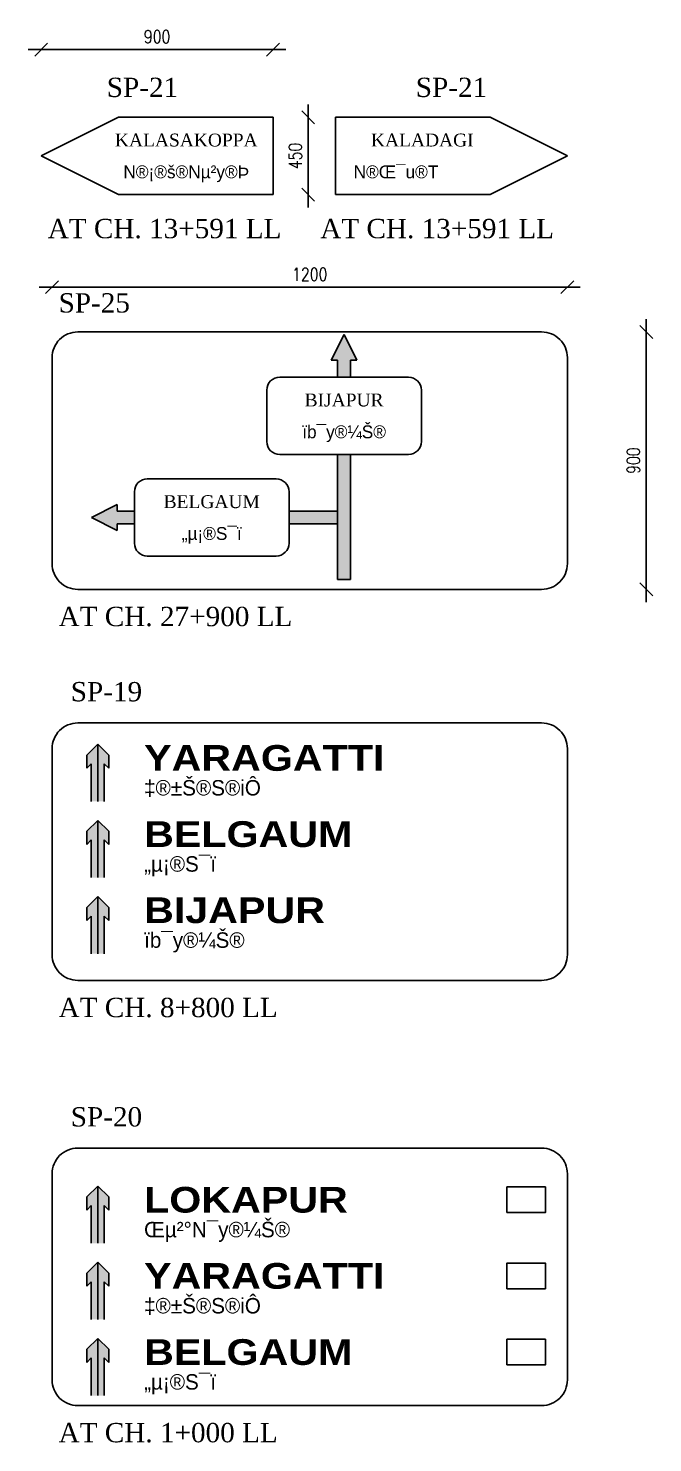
# Model space of a CAD drawing. Extents: x -8620 to 20369, y -59827 to -47591.
# Drawn here: x 857 to 3280, y -53169 to -47676 of the extents above; entities that cross this region are included whole.
import ezdxf
from ezdxf.enums import TextEntityAlignment as Align

# ---------------------------------------------------------------- set-up
doc = ezdxf.new("R2010")
doc.units = 0
doc.header["$LTSCALE"] = 10
doc.header["$PDMODE"] = 96
doc.layers.get('0').update_dxf_attribs({"linetype": 'CONTINUOUS'})
doc.layers.get('DEFPOINTS').update_dxf_attribs({"linetype": 'CONTINUOUS'})
doc.styles.add('BOLD', font='romantic.ttf', dxfattribs={"width": 1.1, "height": 30})
doc.styles.add('CES', font='ARIBLK.TTF')
doc.styles.add('IIIE', font='TIMES.TTF')
doc.styles.add('KAN', font='')
doc.styles.add('S1', font='romans.shx', dxfattribs={"width": 0.8})
doc.styles.get('KAN').set_extended_font_data('Baraha Kan New')
doc.dimstyles.new('DIM', dxfattribs={"dimscale": 50, "dimtxt": 1, "dimasz": 1, "dimexe": 1, "dimexo": 1, "dimgap": 0.5, "dimtad": 1, "dimdec": 0, "dimdsep": 46, "dimtxsty": 'S1', "dimblk1": 'OBLIQUE', "dimblk2": 'OBLIQUE', "dimsah": 1, "dimcen": 0, "dimdle": 1, "dimclrd": 7, "dimclre": 7, "dimclrt": 2, "dimadec": 0, "dimazin": 0, "dimtfac": 1, "dimtdec": 0, "dimtmove": 2, "dimatfit": 3, "dimldrblk": 'OBLIQUE', "dimfxl": 0, "dimtolj": 1, "dimtzin": 0, "dimarcsym": 0})

# ---------------------------------------------------------------- blocks, each defined once
blk = doc.blocks.new('NM1')
at = {"style": 'IIIE'}
blk.add_attdef('DNAME', text='', height=50, dxfattribs=at).set_placement((0, 0), align=Align.MIDDLE_CENTER)
blk = doc.blocks.new('NM2')
at = {"style": 'CES'}
blk.add_attdef('SP20', text='', height=100, dxfattribs=at).set_placement((0, 0), align=Align.MIDDLE_LEFT)
blk = doc.blocks.new('LSP2')
at = {"style": 'CES'}
blk.add_attdef('LSP', text='', height=60, dxfattribs=at).set_placement((0, -115.9), align=Align.MIDDLE_LEFT)
blk = doc.blocks.new('_OBLIQUE')
at = {"color": 0, "linetype": 'ByBlock'}
blk.add_line((-0.5, -0.5), (0.5, 0.5), dxfattribs=at)
blk = doc.blocks.new('*D22')
at = {"color": 7, "linetype": 'ByBlock'}
blk.add_line((1856.8, -47646), (856.8, -47646), dxfattribs=at)
at = {"layer": 'DEFPOINTS', "color": 0, "linetype": 'ByBlock'}
for p in [(906.8, -47646), (906.8, -47646), (1806.8, -47646)]:
    blk.add_point(p, dxfattribs=at)
at = {"color": 7, "linetype": 'ByBlock', "xscale": 50, "yscale": 50, "zscale": 50, "rotation": 180}
blk.add_blockref('_OBLIQUE', (906.8, -47646), dxfattribs=at)
at = {"color": 7, "linetype": 'ByBlock', "xscale": 50, "yscale": 50, "zscale": 50}
blk.add_blockref('_OBLIQUE', (1806.8, -47646), dxfattribs=at)
at = {"color": 2, "linetype": 'ByBlock', "insert": (1356.8, -47596), "char_height": 50, "attachment_point": 5, "style": 'S1'}
blk.add_mtext('\\A1;900', dxfattribs=at)
blk = doc.blocks.new('*D23')
at = {"color": 7, "linetype": 'ByBlock'}
blk.add_line((1943.1, -48371.3), (1943.1, -47971.3), dxfattribs=at)
at = {"layer": 'DEFPOINTS', "color": 0, "linetype": 'ByBlock'}
for p in [(1943.1, -48021.3), (1943.1, -48021.3), (1943.1, -48321.3)]:
    blk.add_point(p, dxfattribs=at)
at = {"color": 7, "linetype": 'ByBlock', "xscale": 50, "yscale": 50, "zscale": 50}
for p, rotation in [((1943.1, -48021.3), 90), ((1943.1, -48321.3), 270)]:
    blk.add_blockref('_OBLIQUE', p, dxfattribs=dict(at, rotation=rotation))
at = {"color": 2, "linetype": 'ByBlock', "insert": (1893.1, -48171.3), "char_height": 50, "attachment_point": 5, "rotation": 90, "style": 'S1'}
blk.add_mtext('\\A1;450', dxfattribs=at)
blk = doc.blocks.new('*D24')
at = {"color": 7, "linetype": 'ByBlock'}
blk.add_line((3255, -49904.6), (3255, -48804.6), dxfattribs=at)
at = {"layer": 'DEFPOINTS', "color": 0, "linetype": 'ByBlock'}
for p in [(3255, -48854.6), (3255, -48854.6), (3255, -49854.6)]:
    blk.add_point(p, dxfattribs=at)
at = {"color": 7, "linetype": 'ByBlock', "xscale": 50, "yscale": 50, "zscale": 50}
for p, rotation in [((3255, -48854.6), 90), ((3255, -49854.6), 270)]:
    blk.add_blockref('_OBLIQUE', p, dxfattribs=dict(at, rotation=rotation))
at = {"color": 2, "linetype": 'ByBlock', "insert": (3205, -49354.6), "char_height": 50, "attachment_point": 5, "rotation": 90, "style": 'S1'}
blk.add_mtext('\\A1;900', dxfattribs=at)
blk = doc.blocks.new('*D25')
at = {"color": 7, "linetype": 'ByBlock'}
blk.add_line((2999.1, -48680.8), (899.1, -48680.8), dxfattribs=at)
at = {"layer": 'DEFPOINTS', "color": 0, "linetype": 'ByBlock'}
for p in [(949.1, -48680.8), (949.1, -48680.8), (2949.1, -48680.8)]:
    blk.add_point(p, dxfattribs=at)
at = {"color": 7, "linetype": 'ByBlock', "xscale": 50, "yscale": 50, "zscale": 50, "rotation": 180}
blk.add_blockref('_OBLIQUE', (949.1, -48680.8), dxfattribs=at)
at = {"color": 7, "linetype": 'ByBlock', "xscale": 50, "yscale": 50, "zscale": 50}
blk.add_blockref('_OBLIQUE', (2949.1, -48680.8), dxfattribs=at)
at = {"color": 2, "linetype": 'ByBlock', "insert": (1949.1, -48630.8), "char_height": 50, "attachment_point": 5, "style": 'S1'}
blk.add_mtext('\\A1;1200', dxfattribs=at)

msp = doc.modelspace()

# ---------------------------------------------------------------- hatches: boundary and pattern name
h = msp.add_hatch(color=256)
h.paths.add_polyline_path([(2082.4, -48864.1), (2032.4, -48964.1), (2057.4, -48964.1), (2057.4, -49030.5), (2107.4, -49030.5), (2107.4, -48964.1), (2132.4, -48964.1)])
h.paths.add_polyline_path([(2057.4, -49816), (2107.4, -49816), (2107.4, -49330.5), (2057.4, -49330.5)])
h = msp.add_hatch(color=256)
h.paths.add_polyline_path([(1868.7, -49550.3), (1868.7, -49600.3), (2057.4, -49600.3), (2057.4, -49550.3)])
h.paths.add_polyline_path([(1202.3, -49550.3), (1202.3, -49525.3), (1102.3, -49575.3), (1202.3, -49625.3), (1202.3, -49600.3), (1268.7, -49600.3), (1268.7, -49550.3)])
for points in [[(1151.4, -50531.9), (1168.8, -50549.3), (1168.8, -50498.4), (1126.4, -50455.9), (1084, -50498.4), (1084, -50549.3), (1101.4, -50531.9), (1101.4, -50678.3), (1151.4, -50678.3)], [(1151.4, -50827.7), (1168.8, -50845.1), (1168.8, -50794.1), (1126.4, -50751.7), (1084, -50794.1), (1084, -50845.1), (1101.4, -50827.7), (1101.4, -50974.1), (1151.4, -50974.1)], [(1151.4, -51123.4), (1168.8, -51140.9), (1168.8, -51089.9), (1126.4, -51047.5), (1084, -51089.9), (1084, -51140.9), (1101.4, -51123.4), (1101.4, -51269.8), (1151.4, -51269.8)], [(1151.4, -52247.7), (1168.8, -52265.1), (1168.8, -52214.2), (1126.4, -52171.7), (1084, -52214.2), (1084, -52265.1), (1101.4, -52247.7), (1101.4, -52394.1), (1151.4, -52394.1)], [(1151.4, -52543.5), (1168.8, -52560.9), (1168.8, -52509.9), (1126.4, -52467.5), (1084, -52509.9), (1084, -52560.9), (1101.4, -52543.5), (1101.4, -52689.9), (1151.4, -52689.9)], [(1151.4, -52839.2), (1168.8, -52856.6), (1168.8, -52805.7), (1126.4, -52763.3), (1084, -52805.7), (1084, -52856.6), (1101.4, -52839.2), (1101.4, -52985.6), (1151.4, -52985.6)]]:
    msp.add_hatch(color=256).paths.add_polyline_path(points)

# ---------------------------------------------------------------- linework, layer by layer
for p, q in [((906.8, -48171.3), (1206.8, -48021.3)), ((1806.8, -48021.3), (1206.8, -48021.3)), ((1806.8, -48321.3), (1806.8, -48021.3)), ((2049.1, -48021.3), (2649.1, -48021.3)), ((2049.1, -48321.3), (2049.1, -48021.3)), ((2949.1, -48171.3), (2649.1, -48021.3)), ((1206.8, -48321.3), (906.8, -48171.3)), ((2649.1, -48321.3), (2949.1, -48171.3)), ((1206.8, -48321.3), (1806.8, -48321.3)), ((2649.1, -48321.3), (2049.1, -48321.3)), ((2082.4, -48864.1), (2032.4, -48964.1)), ((2082.4, -48864.1), (2132.4, -48964.1)), ((2032.4, -48964.1), (2057.4, -48964.1)), ((2057.4, -49030.5), (2057.4, -48964.1)), ((2107.4, -48964.1), (2132.4, -48964.1)), ((2107.4, -49030.5), (2107.4, -48964.1)), ((2057.4, -49816), (2057.4, -49330.5)), ((2107.4, -49816), (2107.4, -49330.5)), ((1102.3, -49575.3), (1202.3, -49525.3)), ((1202.3, -49550.3), (1202.3, -49525.3)), ((1102.3, -49575.3), (1202.3, -49625.3)), ((1268.7, -49550.3), (1202.3, -49550.3)), ((1268.7, -49600.3), (1202.3, -49600.3)), ((1202.3, -49625.3), (1202.3, -49600.3)), ((2057.4, -49550.3), (1868.7, -49550.3)), ((2057.4, -49600.3), (1868.7, -49600.3)), ((2057.4, -49816), (2107.4, -49816)), ((1126.4, -50455.9), (1084, -50498.4)), ((1126.4, -50455.9), (1126.4, -50678.3)), ((1126.4, -50455.9), (1168.8, -50498.4)), ((1084, -50549.3), (1084, -50498.4)), ((1101.4, -50531.9), (1084, -50549.3)), ((1101.4, -50678.3), (1101.4, -50531.9)), ((1151.4, -50678.3), (1151.4, -50531.9)), ((1151.4, -50531.9), (1168.8, -50549.3)), ((1168.8, -50549.3), (1168.8, -50498.4)), ((1126.4, -50751.7), (1084, -50794.1)), ((1126.4, -50751.7), (1168.8, -50794.1)), ((1126.4, -50751.7), (1126.4, -50974.1)), ((1084, -50845.1), (1084, -50794.1)), ((1168.8, -50845.1), (1168.8, -50794.1)), ((1101.4, -50827.7), (1084, -50845.1)), ((1101.4, -50974.1), (1101.4, -50827.7)), ((1151.4, -50827.7), (1168.8, -50845.1)), ((1151.4, -50974.1), (1151.4, -50827.7)), ((1126.4, -51047.5), (1084, -51089.9)), ((1126.4, -51047.5), (1168.8, -51089.9)), ((1126.4, -51047.5), (1126.4, -51269.8)), ((1084, -51140.9), (1084, -51089.9)), ((1101.4, -51123.4), (1084, -51140.9)), ((1101.4, -51269.8), (1101.4, -51123.4)), ((1151.4, -51123.4), (1168.8, -51140.9)), ((1151.4, -51269.8), (1151.4, -51123.4)), ((1168.8, -51140.9), (1168.8, -51089.9)), ((1126.4, -52171.7), (1084, -52214.2)), ((1126.4, -52171.7), (1168.8, -52214.2)), ((1126.4, -52171.7), (1126.4, -52394.1)), ((1084, -52265.1), (1084, -52214.2)), ((1168.8, -52265.1), (1168.8, -52214.2)), ((1101.4, -52247.7), (1084, -52265.1)), ((1101.4, -52394.1), (1101.4, -52247.7)), ((1151.4, -52394.1), (1151.4, -52247.7)), ((1151.4, -52247.7), (1168.8, -52265.1)), ((1126.4, -52467.5), (1084, -52509.9)), ((1084, -52560.9), (1084, -52509.9)), ((1126.4, -52467.5), (1168.8, -52509.9)), ((1126.4, -52467.5), (1126.4, -52689.9)), ((1168.8, -52560.9), (1168.8, -52509.9)), ((1101.4, -52543.5), (1084, -52560.9)), ((1101.4, -52689.9), (1101.4, -52543.5)), ((1151.4, -52689.9), (1151.4, -52543.5)), ((1151.4, -52543.5), (1168.8, -52560.9)), ((1126.4, -52763.3), (1084, -52805.7)), ((1126.4, -52763.3), (1126.4, -52985.6)), ((1126.4, -52763.3), (1168.8, -52805.7)), ((1084, -52856.6), (1084, -52805.7)), ((1101.4, -52839.2), (1084, -52856.6)), ((1101.4, -52985.6), (1101.4, -52839.2)), ((1151.4, -52985.6), (1151.4, -52839.2)), ((1151.4, -52839.2), (1168.8, -52856.6)), ((1168.8, -52856.6), (1168.8, -52805.7))]:
    msp.add_line(p, q)
for points in [[(1049.1, -49854.6), (2849.1, -49854.6, 0.414214), (2949.1, -49754.6), (2949.1, -48954.6, 0.414214), (2849.1, -48854.6), (1049.1, -48854.6, 0.414214), (949.1, -48954.6), (949.1, -49754.6, 0.414214)], [(1832.4, -49330.5), (2332.4, -49330.5, 0.414214), (2382.4, -49280.5), (2382.4, -49080.5, 0.414214), (2332.4, -49030.5), (1832.4, -49030.5, 0.414214), (1782.4, -49080.5), (1782.4, -49280.5, 0.414214)], [(1318.7, -49725.3), (1818.7, -49725.3, 0.414214), (1868.7, -49675.3), (1868.7, -49475.3, 0.414214), (1818.7, -49425.3), (1318.7, -49425.3, 0.414214), (1268.7, -49475.3), (1268.7, -49675.3, 0.414214)], [(1049.1, -51373.1), (2849.1, -51373.1, 0.414214), (2949.1, -51273.1), (2949.1, -50473.1, 0.414214), (2849.1, -50373.1), (1049.1, -50373.1, 0.414214), (949.1, -50473.1), (949.1, -51273.1, 0.414214)], [(1049.1, -53024.3), (2849.1, -53024.3, 0.414214), (2949.1, -52924.3), (2949.1, -52124.3, 0.414214), (2849.1, -52024.3), (1049.1, -52024.3, 0.414214), (949.1, -52124.3), (949.1, -52924.3, 0.414214)]]:
    msp.add_lwpolyline(points, format="xyb", close=True)
for points in [[(2714, -52275), (2864, -52275), (2864, -52175), (2714, -52175)], [(2714, -52570.7), (2864, -52570.7), (2864, -52470.7), (2714, -52470.7)], [(2714, -52866.5), (2864, -52866.5), (2864, -52766.5), (2714, -52766.5)]]:
    msp.add_lwpolyline(points, close=True)

# ---------------------------------------------------------------- block references
for name, p, values in [('NM1', (1469.9, -48109.5), {'DNAME': 'KALASAKOPPA'}), ('NM1', (2385.9, -48109.5), {'DNAME': 'KALADAGI'}), ('NM1', (2082.4, -49119.1), {'DNAME': 'BIJAPUR'}), ('NM1', (1568.7, -49513.9), {'DNAME': 'BELGAUM'}), ('NM2', (1306.2, -50509.2), {'SP20': 'YARAGATTI'}), ('NM2', (1306.2, -50804.9), {'SP20': 'BELGAUM'}), ('NM2', (1306.2, -51100.7), {'SP20': 'BIJAPUR'}), ('NM2', (1306.2, -52225), {'SP20': 'LOKAPUR'}), ('NM2', (1306.2, -52520.7), {'SP20': 'YARAGATTI'}), ('NM2', (1306.2, -52816.5), {'SP20': 'BELGAUM'})]:
    msp.add_blockref(name, p).add_auto_attribs(values)
ref = msp.add_blockref('NM1', (1469.9, -48233.1))
ref.add_attrib('DNAME', 'N®¡®š®Nµ²y®Þ', dxfattribs={"height": 50, "style": 'KAN'}).set_placement((1469.9, -48233.1), align=Align.MIDDLE_CENTER)
ref = msp.add_blockref('NM1', (2283.8, -48233.1))
ref.add_attrib('DNAME', 'N®Œ¯u®T', dxfattribs={"height": 50, "style": 'KAN'}).set_placement((2283.8, -48233.1), align=Align.MIDDLE_CENTER)
ref = msp.add_blockref('NM1', (2082.4, -49242.7))
ref.add_attrib('DNAME', 'ïb¯y®¼Š®', dxfattribs={"height": 50, "style": 'KAN'}).set_placement((2082.4, -49242.7), align=Align.MIDDLE_CENTER)
ref = msp.add_blockref('NM1', (1568.7, -49637.5))
ref.add_attrib('DNAME', '„µ¡®S¯ï', dxfattribs={"height": 50, "style": 'KAN'}).set_placement((1568.7, -49637.5), align=Align.MIDDLE_CENTER)
ref = msp.add_blockref('LSP2', (1306.2, -50509.2))
ref.add_attrib('LSP', '‡®±Š®S®iÔ', dxfattribs={"height": 60, "style": 'KAN'}).set_placement((1306.2, -50625.1), align=Align.MIDDLE_LEFT)
ref = msp.add_blockref('LSP2', (1306.2, -50804.9))
ref.add_attrib('LSP', '„µ¡®S¯ï', dxfattribs={"height": 60, "style": 'KAN'}).set_placement((1306.2, -50920.9), align=Align.MIDDLE_LEFT)
ref = msp.add_blockref('LSP2', (1306.2, -51100.7))
ref.add_attrib('LSP', 'ïb¯y®¼Š®', dxfattribs={"height": 60, "style": 'KAN'}).set_placement((1306.2, -51216.6), align=Align.MIDDLE_LEFT)
ref = msp.add_blockref('LSP2', (1306.2, -52225))
ref.add_attrib('LSP', 'Œµ²°N¯y®¼Š®', dxfattribs={"height": 60, "style": 'KAN'}).set_placement((1306.2, -52340.9), align=Align.MIDDLE_LEFT)
ref = msp.add_blockref('LSP2', (1306.2, -52520.7))
ref.add_attrib('LSP', '‡®±Š®S®iÔ', dxfattribs={"height": 60, "style": 'KAN'}).set_placement((1306.2, -52636.6), align=Align.MIDDLE_LEFT)
ref = msp.add_blockref('LSP2', (1306.2, -52816.5))
ref.add_attrib('LSP', '„µ¡®S¯ï', dxfattribs={"height": 60, "style": 'KAN'}).set_placement((1306.2, -52932.4), align=Align.MIDDLE_LEFT)

# ---------------------------------------------------------------- texts
at = {"style": 'BOLD'}
for s, p in [('SP-21', (1161.3, -47904.9)), ('SP-21', (2360.6, -47904.9)), ('AT CH. 13+591 LL', (932.2, -48453.2)), ('AT CH. 13+591 LL', (1989.9, -48453.2)), ('SP-25', (974.4, -48741.8)), ('AT CH. 27+900 LL', (974.4, -49959.8)), ('SP-19', (1021.6, -50251.8)), ('AT CH. 8+800 LL', (974.4, -51478.3)), ('SP-20', (1021.6, -51902.9)), ('AT CH. 1+000 LL', (974.4, -53129.4))]:
    msp.add_text(s, height=75, dxfattribs=at).set_placement(p, align=Align.MIDDLE_LEFT)

# ---------------------------------------------------------------- dimensions: what is measured, and where the dimension line sits
dim = msp.add_linear_dim(base=(906.8, -47758.3), p1=(1806.8, -47758.3), p2=(906.8, -47758.3), dimstyle='DIM')
dim.commit()
dim.dimension.update_dxf_attribs({"geometry": '*D22', "text_midpoint": (1356.8, -47708.3), "insert": (0, -112.3)})
for base, p1, p2, text, picture, middle in [((1943.1, -48021.3), (1943.1, -48321.3), (1943.1, -48021.3), '450', '*D23', (1893.1, -48171.3)), ((3255, -48854.6), (3255, -49854.6), (3255, -48854.6), '900', '*D24', (3205, -49354.6))]:
    dim = msp.add_linear_dim(base=base, p1=p1, p2=p2, angle=90, text=text, dimstyle='DIM')
    dim.commit()
    dim.dimension.update_dxf_attribs({"geometry": picture, "text_midpoint": middle})
dim = msp.add_linear_dim(base=(949.1, -48680.8), p1=(2949.1, -48680.8), p2=(949.1, -48680.8), text='1200', dimstyle='DIM')
dim.commit()
dim.dimension.update_dxf_attribs({"geometry": '*D25', "text_midpoint": (1949.1, -48630.8)})

doc.saveas('drawing.dxf')
